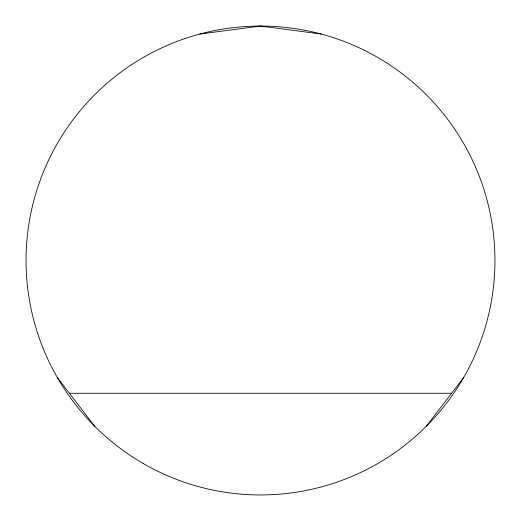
<?xml version="1.0" encoding="UTF-8"?>
<svg xmlns="http://www.w3.org/2000/svg" width="521" height="521" viewBox="0 0 521 521"><rect width="100%" height="100%" fill="white"/><g stroke="black" fill="none" stroke-linecap="round" stroke-linejoin="round"><path stroke-width="0.78" d="M426.282 426.282L463.54 377.725M199.823 34.041L260.5 26.05L321.177 34.041M69.384 393.264L451.616 393.264M57.46 377.725L94.718 426.282M143.275 463.54A234.45 234.45 0 0 0 494.95 260.5A234.45 234.45 0 0 0 143.275 57.46A234.45 234.45 0 0 0 143.275 463.54"/></g></svg>
